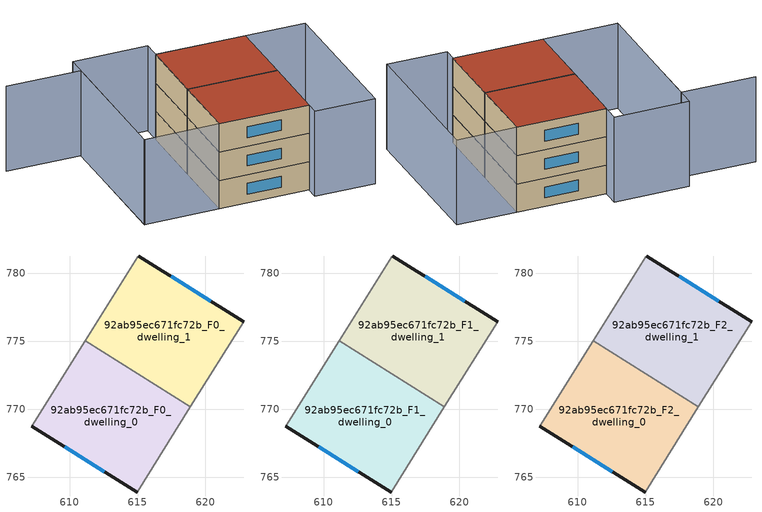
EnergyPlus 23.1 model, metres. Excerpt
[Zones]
92ab95ec671fc72b_F0_dwelling_0
 floor ground (EU_floor_Construction): 618.89,770.16 614.98,763.9 607.22,768.74 611.14,775.01 z0
 wall outside (EU_wall_Construction): 607.22,768.74 614.98,763.9 z0:3
 wall adiabatic (EU_wall_Construction): 614.98,763.9 618.89,770.16 / 611.14,775.01 607.22,768.74 z0:3
 wall to 92ab95ec671fc72b_F0_dwelling_1 (EU_wall_Construction): 618.89,770.16 611.14,775.01 z0:3
 window (EU_Window_Construction): 609.64,767.23 612.56,765.41 z0.93:2.07
92ab95ec671fc72b_F0_dwelling_1
 floor ground (EU_floor_Construction): 622.81,776.44 618.89,770.16 611.14,775.01 615.01,781.2 615.03,781.19 615.08,781.26 z0
 wall outside (EU_wall_Construction): 622.81,776.44 615.08,781.26 z0:3
 wall adiabatic (EU_wall_Construction): 615.08,781.26 615.03,781.19 615.01,781.2 611.14,775.01 / 618.89,770.16 622.81,776.44 z0:3
 window (EU_Window_Construction): 620.4,777.94 617.49,779.76 z0.93:2.07
92ab95ec671fc72b_F1_dwelling_0
 floor to 92ab95ec671fc72b_F0_dwelling_0 (EU_floor_Construction): 618.89,770.16 614.98,763.9 607.22,768.74 611.14,775.01 z3
 wall outside (EU_wall_Construction): 607.22,768.74 614.98,763.9 z3:6
 wall adiabatic (EU_wall_Construction): 614.98,763.9 618.89,770.16 / 611.14,775.01 607.22,768.74 z3:6
 wall to 92ab95ec671fc72b_F1_dwelling_1 (EU_wall_Construction): 618.89,770.16 611.14,775.01 z3:6
 window (EU_Window_Construction): 609.64,767.23 612.56,765.41 z3.93:5.07
92ab95ec671fc72b_F1_dwelling_1
 floor to 92ab95ec671fc72b_F0_dwelling_1 (EU_floor_Construction): 622.81,776.44 618.89,770.16 611.14,775.01 615.01,781.2 615.03,781.19 615.08,781.26 z3
 wall outside (EU_wall_Construction): 622.81,776.44 615.08,781.26 z3:6
 wall adiabatic (EU_wall_Construction): 615.08,781.26 615.03,781.19 615.01,781.2 611.14,775.01 / 618.89,770.16 622.81,776.44 z3:6
 window (EU_Window_Construction): 620.4,777.94 617.49,779.76 z3.93:5.07
92ab95ec671fc72b_F2_dwelling_0
 floor to 92ab95ec671fc72b_F1_dwelling_0 (EU_floor_Construction): 618.89,770.16 614.98,763.9 607.22,768.74 611.14,775.01 z6
 wall outside (EU_wall_Construction): 607.22,768.74 614.98,763.9 z6:9
 wall adiabatic (EU_wall_Construction): 614.98,763.9 618.89,770.16 / 611.14,775.01 607.22,768.74 z6:9
 wall to 92ab95ec671fc72b_F2_dwelling_1 (EU_wall_Construction): 618.89,770.16 611.14,775.01 z6:9
 window (EU_Window_Construction): 609.64,767.23 612.56,765.41 z6.93:8.07
 roof outside (EU_roof_Construction): 614.98,763.9 618.89,770.16 611.14,775.01 607.22,768.74 z9
92ab95ec671fc72b_F2_dwelling_1
 floor to 92ab95ec671fc72b_F1_dwelling_1 (EU_floor_Construction): 622.81,776.44 618.89,770.16 611.14,775.01 615.01,781.2 615.03,781.19 615.08,781.26 z6
 wall outside (EU_wall_Construction): 622.81,776.44 615.08,781.26 z6:9
 wall adiabatic (EU_wall_Construction): 615.08,781.26 615.03,781.19 615.01,781.2 611.14,775.01 / 618.89,770.16 622.81,776.44 z6:9
 window (EU_Window_Construction): 620.4,777.94 617.49,779.76 z6.93:8.07
 roof outside (EU_roof_Construction): 618.89,770.16 622.81,776.44 615.08,781.26 615.03,781.19 615.01,781.2 611.14,775.01 z9
shading: 602.08,789.26 608.54,785.23 / 608.54,785.23 600.71,772.69 / 616.01,782.81 607.22,768.74 / 607.22,768.74 600.76,772.78 / 600.76,772.78 609.55,786.84 / 609.55,786.84 616.01,782.81 / 622.81,776.44 627.98,773.21 / 627.98,773.21 619.43,759.51 / 619.43,759.51 614.25,762.74 / 614.25,762.74 622.81,776.44 z0:9
[Building]
EU S2 Campaign: North Axis=0; Terrain=City; Solar Distribution=FullExterior
[Site:Location]
Montreal-Trudeau.Intl.AP: Latitude=45.4667; Longitude=-73.75; Time Zone=-5; Elevation=36
[SizingPeriod:WeatherFileDays]
AnnualSizingPeriod: Begin Month=1; Begin Day of Month=1; End Month=12; End Day of Month=31; Day of Week for Start Day=Monday; Use Weather File Daylight Saving Period=No; Use Weather File Rain and Snow Indicators=No
[MATERIAL]
EU_InternalMass_Material: Roughness=MediumRough; Thickness=0.1; Conductivity=1; Density=1800; Specific Heat=900; Thermal Absorptance=0.9; Solar Absorptance=0.7; Visible Absorptance=0.7
[MATERIAL:NOMASS] Roughness=MediumRough; Thermal Absorptance=0.9; Solar Absorptance=0.7; Visible Absorptance=0.7
Name | Thermal Resistance
EU_wall_NoMass; EU_floor_NoMass | 1.36485
EU_roof_NoMass | 2.55992
[WINDOWMATERIAL:SIMPLEGLAZINGSYSTEM]
EU_Window_SimpleGlazing: UFactor=3.92339; Solar Heat Gain Coefficient=0.8; Visible Transmittance=0.8
[CONSTRUCTION]
EU_wall_Construction: EU_wall_NoMass
EU_roof_Construction: EU_roof_NoMass
EU_floor_Construction: EU_floor_NoMass
EU_Window_Construction: EU_Window_SimpleGlazing
EU_InternalMass_Construction: EU_InternalMass_Material
[ZONE] Type=1; Multiplier=1; Ceiling Height=autocalculate; Floor Area=autocalculate; Part of Total Floor Area=Yes
Name | Volume
92ab95ec671fc72b_F0_dwelling_0; 92ab95ec671fc72b_F1_dwelling_0; 92ab95ec671fc72b_F2_dwelling_0 | 202.776
92ab95ec671fc72b_F0_dwelling_1; 92ab95ec671fc72b_F1_dwelling_1; 92ab95ec671fc72b_F2_dwelling_1 | 202.803
[INTERNALMASS] Construction=EU_InternalMass_Construction
Name | Zone or ZoneList | Surface Area
92ab95ec671fc72b_F0_dwelling_0_EU_InternalMass | 92ab95ec671fc72b_F0_dwelling_0 | 67.5922
92ab95ec671fc72b_F0_dwelling_1_EU_InternalMass | 92ab95ec671fc72b_F0_dwelling_1 | 67.6011
92ab95ec671fc72b_F1_dwelling_0_EU_InternalMass | 92ab95ec671fc72b_F1_dwelling_0 | 67.5922
92ab95ec671fc72b_F1_dwelling_1_EU_InternalMass | 92ab95ec671fc72b_F1_dwelling_1 | 67.6011
92ab95ec671fc72b_F2_dwelling_0_EU_InternalMass | 92ab95ec671fc72b_F2_dwelling_0 | 67.5922
92ab95ec671fc72b_F2_dwelling_1_EU_InternalMass | 92ab95ec671fc72b_F2_dwelling_1 | 67.6011
[OTHEREQUIPMENT] Fuel Type=Electricity; Design Level Calculation Method=Watts/Area; Power per Zone Floor Area=1; Fraction Latent=0; Fraction Radiant=0; Fraction Lost=0; Carbon Dioxide Generation Rate=0; EndUse Subcategory=EU_Step8_InternalGains
Name | Zone or ZoneList or Space or SpaceList | Schedule
EU_Step8_InternalGain_92ab95ec671fc72b_F0_dwelling_0_f000 | 92ab95ec671fc72b_F0_dwelling_0 | EU_Step8_GainSchedule_92ab95ec671fc72b_F0_dwelling_0_f000
EU_Step8_InternalGain_92ab95ec671fc72b_F0_dwelling_1_f000 | 92ab95ec671fc72b_F0_dwelling_1 | EU_Step8_GainSchedule_92ab95ec671fc72b_F0_dwelling_1_f000
EU_Step8_InternalGain_92ab95ec671fc72b_F1_dwelling_0_f000 | 92ab95ec671fc72b_F1_dwelling_0 | EU_Step8_GainSchedule_92ab95ec671fc72b_F1_dwelling_0_f000
EU_Step8_InternalGain_92ab95ec671fc72b_F1_dwelling_1_f000 | 92ab95ec671fc72b_F1_dwelling_1 | EU_Step8_GainSchedule_92ab95ec671fc72b_F1_dwelling_1_f000
EU_Step8_InternalGain_92ab95ec671fc72b_F2_dwelling_0_f000 | 92ab95ec671fc72b_F2_dwelling_0 | EU_Step8_GainSchedule_92ab95ec671fc72b_F2_dwelling_0_f000
EU_Step8_InternalGain_92ab95ec671fc72b_F2_dwelling_1_f000 | 92ab95ec671fc72b_F2_dwelling_1 | EU_Step8_GainSchedule_92ab95ec671fc72b_F2_dwelling_1_f000
[ZONEVENTILATION:DESIGNFLOWRATE] Schedule=EU_AlwaysOn; Design Flow Rate Calculation Method=AirChanges/Hour; Air Changes per Hour=0.860309; Ventilation Type=Natural; Fan Pressure Rise=0; Fan Total Efficiency=1; Constant Term Coefficient=1; Temperature Term Coefficient=0; Velocity Term Coefficient=0; Velocity Squared Term Coefficient=0; Minimum Indoor Temperature=-100; Maximum Indoor Temperature=100; Delta Temperature=-100; Minimum Outdoor Temperature=-100; Maximum Outdoor Temperature=100; Maximum Wind Speed=40
Name | Zone or ZoneList or Space or SpaceList
EU_ConstantAir_92ab95ec671fc72b_F0_dwelling_0 | 92ab95ec671fc72b_F0_dwelling_0
EU_ConstantAir_92ab95ec671fc72b_F0_dwelling_1 | 92ab95ec671fc72b_F0_dwelling_1
EU_ConstantAir_92ab95ec671fc72b_F1_dwelling_0 | 92ab95ec671fc72b_F1_dwelling_0
EU_ConstantAir_92ab95ec671fc72b_F1_dwelling_1 | 92ab95ec671fc72b_F1_dwelling_1
EU_ConstantAir_92ab95ec671fc72b_F2_dwelling_0 | 92ab95ec671fc72b_F2_dwelling_0
EU_ConstantAir_92ab95ec671fc72b_F2_dwelling_1 | 92ab95ec671fc72b_F2_dwelling_1
[HVACTEMPLATE:THERMOSTAT] Constant Heating Setpoint=20; Constant Cooling Setpoint=50
EU_HeatOnly_92ab95ec671fc72b_F0_dwelling_0; EU_HeatOnly_92ab95ec671fc72b_F0_dwelling_1; EU_HeatOnly_92ab95ec671fc72b_F1_dwelling_0; EU_HeatOnly_92ab95ec671fc72b_F1_dwelling_1; EU_HeatOnly_92ab95ec671fc72b_F2_dwelling_0; EU_HeatOnly_92ab95ec671fc72b_F2_dwelling_1
[HVACTEMPLATE:ZONE:IDEALLOADSAIRSYSTEM] System Availability Schedule=EU_AlwaysOn; Maximum Heating Supply Air Temperature=50; Minimum Cooling Supply Air Temperature=13; Maximum Heating Supply Air Humidity Ratio=0.0156; Minimum Cooling Supply Air Humidity Ratio=0.0077; Heating Limit=NoLimit; Cooling Limit=NoLimit; Heating Availability Schedule=EU_AlwaysOn; Cooling Availability Schedule=EU_CoolingOff; Dehumidification Control Type=ConstantSensibleHeatRatio; Cooling Sensible Heat Ratio=0.7; Dehumidification Setpoint=60; Humidification Control Type=None; Humidification Setpoint=30; Outdoor Air Method=None; Outdoor Air Flow Rate per Person=0.00944; Outdoor Air Flow Rate per Zone Floor Area=0; Outdoor Air Flow Rate per Zone=0; Demand Controlled Ventilation Type=None; Outdoor Air Economizer Type=NoEconomizer; Heat Recovery Type=None; Sensible Heat Recovery Effectiveness=0.7; Latent Heat Recovery Effectiveness=0.65
Name | Template Thermostat
92ab95ec671fc72b_F0_dwelling_0 | EU_HeatOnly_92ab95ec671fc72b_F0_dwelling_0
92ab95ec671fc72b_F0_dwelling_1 | EU_HeatOnly_92ab95ec671fc72b_F0_dwelling_1
92ab95ec671fc72b_F1_dwelling_0 | EU_HeatOnly_92ab95ec671fc72b_F1_dwelling_0
92ab95ec671fc72b_F1_dwelling_1 | EU_HeatOnly_92ab95ec671fc72b_F1_dwelling_1
92ab95ec671fc72b_F2_dwelling_0 | EU_HeatOnly_92ab95ec671fc72b_F2_dwelling_0
92ab95ec671fc72b_F2_dwelling_1 | EU_HeatOnly_92ab95ec671fc72b_F2_dwelling_1
[SIZING:ZONE] Zone Cooling Design Supply Air Temperature Input Method=SupplyAirTemperature; Zone Cooling Design Supply Air Temperature=13; Zone Heating Design Supply Air Temperature Input Method=SupplyAirTemperature; Zone Heating Design Supply Air Temperature=50; Zone Cooling Design Supply Air Humidity Ratio=0.008; Zone Heating Design Supply Air Humidity Ratio=0.008; Cooling Design Air Flow Method=DesignDay; Cooling Design Air Flow Rate=0; Cooling Minimum Air Flow per Zone Floor Area=0.000762; Cooling Minimum Air Flow=0; Cooling Minimum Air Flow Fraction=0.2; Heating Design Air Flow Method=DesignDay; Heating Design Air Flow Rate=0; Heating Maximum Air Flow per Zone Floor Area=0.002032; Heating Maximum Air Flow=0.141576; Heating Maximum Air Flow Fraction=0.3; Account for Dedicated Outdoor Air System=No; Dedicated Outdoor Air System Control Strategy=NeutralSupplyAir; Dedicated Outdoor Air Low Setpoint Temperature for Design=autosize; Dedicated Outdoor Air High Setpoint Temperature for Design=autosize; Zone Load Sizing Method=Sensible Load Only No Latent Load; Zone Latent Cooling Design Supply Air Humidity Ratio Input Method=HumidityRatioDifference; Zone Cooling Design Supply Air Humidity Ratio Difference=0.005; Zone Latent Heating Design Supply Air Humidity Ratio Input Method=HumidityRatioDifference; Zone Humidification Design Supply Air Humidity Ratio Difference=0.005
92ab95ec671fc72b_F0_dwelling_0; 92ab95ec671fc72b_F0_dwelling_1; 92ab95ec671fc72b_F1_dwelling_0; 92ab95ec671fc72b_F1_dwelling_1; 92ab95ec671fc72b_F2_dwelling_0; 92ab95ec671fc72b_F2_dwelling_1
[SCHEDULE:CONSTANT]
Name | Hourly Value
EU_AlwaysOn | 1
EU_CoolingOff | 0
[SCHEDULE:FILE] Column Number=1; Rows to Skip at Top=0; Number of Hours of Data=8760; Column Separator=Comma; Interpolate to Timestep=No; Minutes per Item=60; Adjust Schedule for Daylight Savings=Yes
Name | File
EU_Step8_GainSchedule_92ab95ec671fc72b_F0_dwelling_0_f000 | ../../schedules/92ab95ec671fc72b/92ab95ec671fc72b_F0_dwelling_0_f000_gain.csv
EU_Step8_GainSchedule_92ab95ec671fc72b_F0_dwelling_1_f000 | ../../schedules/92ab95ec671fc72b/92ab95ec671fc72b_F0_dwelling_1_f000_gain.csv
EU_Step8_GainSchedule_92ab95ec671fc72b_F1_dwelling_0_f000 | ../../schedules/92ab95ec671fc72b/92ab95ec671fc72b_F1_dwelling_0_f000_gain.csv
EU_Step8_GainSchedule_92ab95ec671fc72b_F1_dwelling_1_f000 | ../../schedules/92ab95ec671fc72b/92ab95ec671fc72b_F1_dwelling_1_f000_gain.csv
EU_Step8_GainSchedule_92ab95ec671fc72b_F2_dwelling_0_f000 | ../../schedules/92ab95ec671fc72b/92ab95ec671fc72b_F2_dwelling_0_f000_gain.csv
EU_Step8_GainSchedule_92ab95ec671fc72b_F2_dwelling_1_f000 | ../../schedules/92ab95ec671fc72b/92ab95ec671fc72b_F2_dwelling_1_f000_gain.csv
